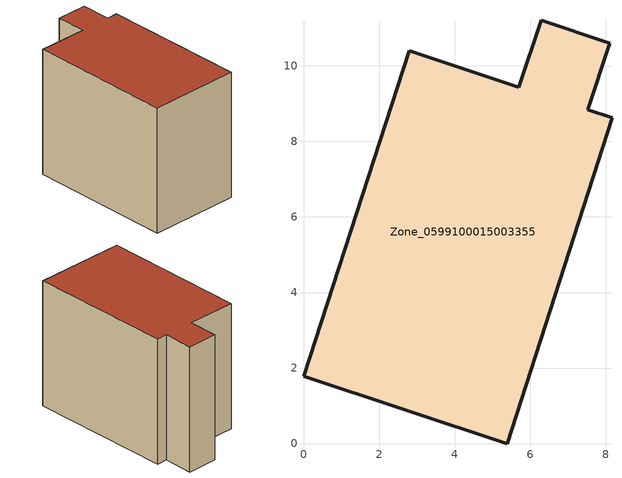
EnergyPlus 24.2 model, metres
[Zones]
Zone_0599100015003355
 floor ground (C_G): 5.4,0 0,1.78 2.81,10.4 5.7,9.44 6.29,11.21 8.11,10.61 7.53,8.84 8.17,8.62 z0.87
 wall outside (C_F): 7.53,8.84 8.11,10.61 6.29,11.21 5.7,9.44 2.81,10.4 0,1.78 5.4,0 8.17,8.62 7.53,8.84 z0.87:8.86
 roof outside (C_R): 5.4,0 8.17,8.62 7.53,8.84 8.11,10.61 6.29,11.21 5.7,9.44 2.81,10.4 0,1.78 z8.86
[BUILDING]
Pand.0599100015003355: North Axis=0; Terrain=City; Loads Convergence Tolerance Value=0.04; Temperature Convergence Tolerance Value=0.4; Solar Distribution=FullExterior; Maximum Number of Warmup Days=25; Minimum Number of Warmup Days=1
[Site:Location]
Rotterdam.The.Hague.AP_ZH_NLD Design_Conditions: Latitude=51.96; Longitude=4.45; Time Zone=1; Elevation=-4.5
[SITE:GROUNDTEMPERATURE:BUILDINGSURFACE]
18, 18, 18, 18, 18, 18, 18, 18, 18, 18, 18, 18
[MATERIAL] Thermal Absorptance=0.9; Solar Absorptance=0.7; Visible Absorptance=0.7
Name | Roughness | Thickness | Conductivity | Density | Specific Heat
G.TI.1965-1974 | MediumSmooth | 0.15 | 0.882353 | 540 | 1210
F.TI.1965-1974 | Rough | 0.3 | 0.697674 | 1920 | 840
R.TI.1965-1974 | MediumRough | 0.2 | 0.232558 | 1500 | 1000
[CONSTRUCTION]
C_G: G.TI.1965-1974
C_F: F.TI.1965-1974
C_R: R.TI.1965-1974
[ZONE]
Zone_0599100015003355: Type=1; Multiplier=1; Ceiling Height=Autocalculate; Volume=Autocalculate; Floor Area=autocalculate; Part of Total Floor Area=Yes
[ZONEINFILTRATION:DESIGNFLOWRATE]
Infil_Zone_0599100015003355: Zone or ZoneList or Space or SpaceList=Zone_0599100015003355; Schedule=AlwaysOn; Design Flow Rate Calculation Method=Flow/Area; Flow Rate per Floor Area=0.003; Constant Term Coefficient=1; Temperature Term Coefficient=0; Velocity Term Coefficient=0; Velocity Squared Term Coefficient=0
[HVACTEMPLATE:ZONE:IDEALLOADSAIRSYSTEM]
Zone_0599100015003355: Maximum Heating Supply Air Temperature=50; Minimum Cooling Supply Air Temperature=13; Maximum Heating Supply Air Humidity Ratio=0.0156; Minimum Cooling Supply Air Humidity Ratio=0.0077; Heating Limit=NoLimit; Cooling Limit=NoLimit; Dehumidification Control Type=ConstantSensibleHeatRatio; Cooling Sensible Heat Ratio=0.7; Dehumidification Setpoint=60; Humidification Control Type=None; Humidification Setpoint=30; Outdoor Air Method=None; Outdoor Air Flow Rate per Person=0.00944; Outdoor Air Flow Rate per Zone Floor Area=0; Outdoor Air Flow Rate per Zone=0; Demand Controlled Ventilation Type=None; Outdoor Air Economizer Type=NoEconomizer; Heat Recovery Type=None; Sensible Heat Recovery Effectiveness=0.7; Latent Heat Recovery Effectiveness=0.65
[ZONECONTROL:THERMOSTAT]
ThermostatControl_Zone_0599100015003355: Zone or ZoneList=Zone_0599100015003355; Control Type Schedule=DualSetpointControlType; Control 1=Thermostat_Zone_0599100015003355; Temperature Difference Between Cutout And Setpoint=0
[THERMOSTATSETPOINT:DUALSETPOINT]
Thermostat_Zone_0599100015003355: Heating Setpoint Temperature Schedule=HeatingSetpoint_Zone_0599100015003355; Cooling Setpoint Temperature Schedule=CoolingSetpoint_Zone_0599100015003355
[SCHEDULE:COMPACT]
HeatingSetpoint_Zone_0599100015003355: Through: 12/31, For: AllDays, Until: 24:00, 21
CoolingSetpoint_Zone_0599100015003355: Through: 12/31, For: AllDays, Until: 24:00, 24
DualSetpointControlType: Through: 12/31, For: AllDays, Until: 24:00, 4
AlwaysOn: Through: 12/31, For: AllDays, Until: 24:00, 1
